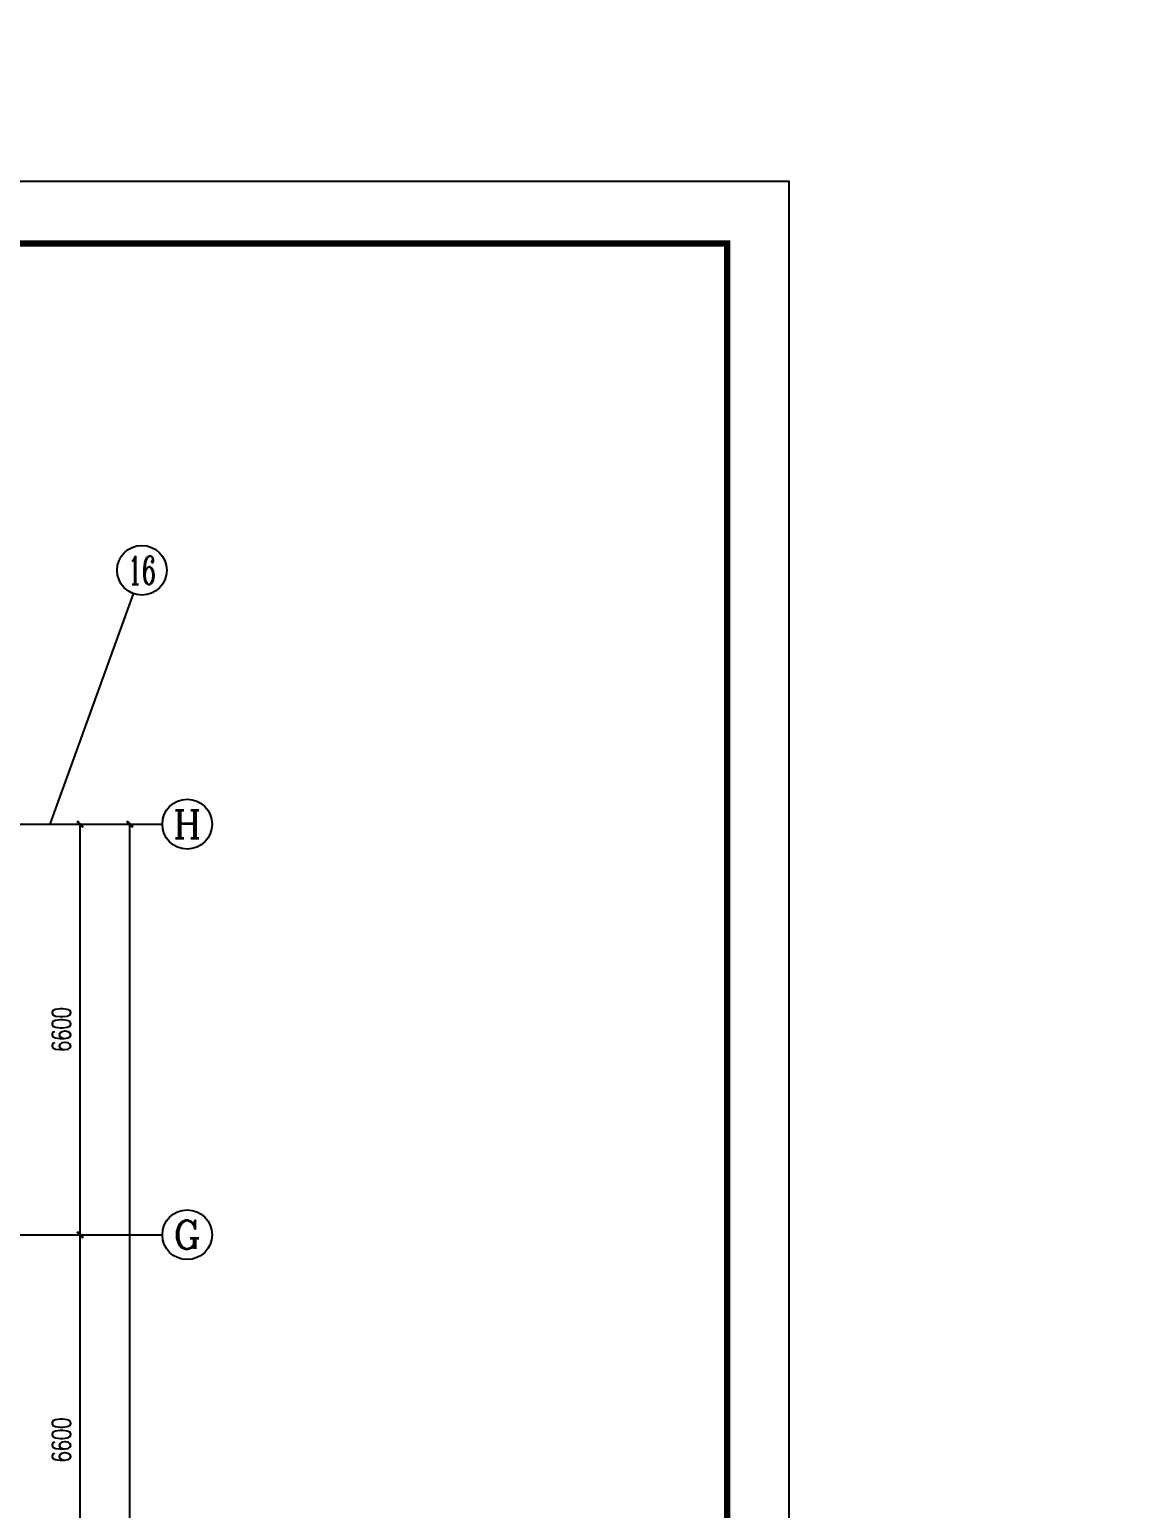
# Model space of a CAD drawing. Extents: x 2166032 to 5302137, y 581493 to 2416206.
# Drawn here: x 2526401 to 2544354, y 1149311 to 1173087 of the extents above; entities that cross this region are included whole.
import ezdxf
from ezdxf.enums import TextEntityAlignment as Align

# ---------------------------------------------------------------- set-up
doc = ezdxf.new("R2010")
doc.units = 0
doc.header["$LTSCALE"] = 1000
doc.header["$MEASUREMENT"] = 0
for name, color, linetype in [('AXIS', 3, 'Continuous'), ('AXIS_TEXT', 7, 'Continuous'), ('PUB_TITLE', 137, 'Continuous')]:
    doc.layers.add(name, color=color, linetype=linetype)
doc.styles.add('_TCH_AXIS', font='complex_.ttf')
doc.styles.add('COMPLEX', font='complex_.ttf')
doc.styles.add('DIM_FONT', font='simplex_.ttf', dxfattribs={"width": 0.7})
doc.dimstyles.new('DIMN', dxfattribs={"dimtxt": 300, "dimasz": 100, "dimexe": 250, "dimexo": 300, "dimgap": 150, "dimtad": 1, "dimdec": 0, "dimzin": 0, "dimdsep": 46, "dimtxsty": 'DIM_FONT', "dimblk": 'ARCHTICK', "dimcen": 0.09, "dimclrt": 7, "dimazin": 2, "dimtfac": 1, "dimtdec": 0, "dimtix": 1, "dimtmove": 2, "dimatfit": 3, "dimldrblk": 'ARCHTICK', "dimfxl": 1, "dimtolj": 1, "dimtzin": 0, "dimarcsym": 0})

# ---------------------------------------------------------------- blocks, each defined once
blk = doc.blocks.new('_ArchTick')
at = {"color": 0, "linetype": 'ByBlock', "const_width": 0.4}
blk.add_lwpolyline([(-0.5, -0.5), (0.5, 0.5)], dxfattribs=at)
blk = doc.blocks.new('*D2843')
at = {"layer": 'AXIS', "color": 0, "lineweight": -2}
for p, q in [((2526765, 1153711), (2527465, 1153711)), ((2527215, 1147111), (2527215, 1153711)), ((2526765, 1147111), (2527465, 1147111))]:
    blk.add_line(p, q, dxfattribs=at)
at = {"layer": 'Defpoints', "color": 0}
for p in [(2526465, 1153711), (2527215, 1153711), (2526465, 1147111)]:
    blk.add_point(p, dxfattribs=at)
at = {"layer": 'AXIS', "color": 0, "lineweight": -2, "xscale": 100, "yscale": 100, "zscale": 100}
for p, rotation in [((2527215, 1153711), 90), ((2527215, 1147111), 270)]:
    blk.add_blockref('_ArchTick', p, dxfattribs=dict(at, rotation=rotation))
at = {"layer": 'AXIS', "color": 7, "insert": (2526913, 1150411), "char_height": 300, "attachment_point": 5, "rotation": 90, "style": 'DIM_FONT'}
blk.add_mtext('\\A1;6600', dxfattribs=at)
blk = doc.blocks.new('*D2844')
at = {"layer": 'AXIS', "color": 0, "lineweight": -2}
for p, q in [((2526765, 1160311), (2527465, 1160311)), ((2527215, 1153711), (2527215, 1160311)), ((2526765, 1153711), (2527465, 1153711))]:
    blk.add_line(p, q, dxfattribs=at)
at = {"layer": 'Defpoints', "color": 0}
for p in [(2526465, 1160311), (2527215, 1160311), (2526465, 1153711)]:
    blk.add_point(p, dxfattribs=at)
at = {"layer": 'AXIS', "color": 0, "lineweight": -2, "xscale": 100, "yscale": 100, "zscale": 100}
for p, rotation in [((2527215, 1160311), 90), ((2527215, 1153711), 270)]:
    blk.add_blockref('_ArchTick', p, dxfattribs=dict(at, rotation=rotation))
at = {"layer": 'AXIS', "color": 7, "insert": (2526913, 1157011), "char_height": 300, "attachment_point": 5, "rotation": 90, "style": 'DIM_FONT'}
blk.add_mtext('\\A1;6600', dxfattribs=at)
blk = doc.blocks.new('*D2845')
at = {"layer": 'AXIS', "color": 0, "lineweight": -2}
for p, q in [((2526765, 1160311), (2528265, 1160311)), ((2528015, 1125011), (2528015, 1160311)), ((2526765, 1125011), (2528265, 1125011))]:
    blk.add_line(p, q, dxfattribs=at)
at = {"layer": 'Defpoints', "color": 0}
for p in [(2526465, 1160311), (2528015, 1160311), (2526465, 1125011)]:
    blk.add_point(p, dxfattribs=at)
at = {"layer": 'AXIS', "color": 0, "lineweight": -2, "xscale": 100, "yscale": 100, "zscale": 100}
for p, rotation in [((2528015, 1160311), 90), ((2528015, 1125011), 270)]:
    blk.add_blockref('_ArchTick', p, dxfattribs=dict(at, rotation=rotation))
at = {"layer": 'AXIS', "color": 7, "insert": (2527713, 1142661), "char_height": 300, "attachment_point": 5, "rotation": 90, "style": 'DIM_FONT'}
blk.add_mtext('\\A1;35300', dxfattribs=at)
blk = doc.blocks.new('_AXISO')
blk.add_circle((0, 0), 0.5)
at = {"layer": 'AXIS_TEXT', "style": 'COMPLEX', "width": 1.171875}
blk.add_attdef('A', text='', height=0.56, dxfattribs=at).set_placement((-0.25, -0.28), (0.25, -0.28), align=Align.FIT)

msp = doc.modelspace()

# ---------------------------------------------------------------- linework, layer by layer
msp.add_circle((2604640.5, 1020101.3), 438608.5)
at = {"layer": 'AXIS'}
for p, q in [((2526734.9, 1160311.3), (2528073, 1164017.7)), ((2525747.6, 1160311.3), (2528537.4, 1160311.3)), ((2525747.6, 1153711.3), (2528537.4, 1153711.3))]:
    msp.add_line(p, q, dxfattribs=at)
msp.add_circle((2528208.8, 1164394), 400, dxfattribs=at)
at = {"layer": 'PUB_TITLE'}
msp.add_lwpolyline([(2433524.2, 1111245.9), (2538624.2, 1111245.9), (2538624.2, 1170645.9), (2433524.2, 1170645.9)], close=True, dxfattribs=at)
at = {"layer": 'PUB_TITLE', "const_width": 100}
msp.add_lwpolyline([(2436024.2, 1112245.9), (2537624.2, 1112245.9), (2537624.2, 1169645.9), (2436024.2, 1169645.9)], close=True, dxfattribs=at)

# ---------------------------------------------------------------- block references
at = {"layer": 'AXIS'}
ref = msp.add_blockref('_AXISO', (2528937.4, 1160311.3), dxfattribs=dict(at, xscale=800, yscale=800, zscale=800))
ref.add_attrib('A', 'H', dxfattribs={"layer": 'AXIS_TEXT', "height": 452.5, "style": '_TCH_AXIS', "width": 0.877353}).set_placement((2528711.1, 1160085.1), (2529163.6, 1160085.1), align=Align.FIT)
ref = msp.add_blockref('_AXISO', (2528937.4, 1153711.3), dxfattribs=dict(at, xscale=800, yscale=800, zscale=800))
ref.add_attrib('A', 'G', dxfattribs={"layer": 'AXIS_TEXT', "height": 452.5, "style": '_TCH_AXIS', "width": 0.914932}).set_placement((2528711.1, 1153485.1), (2529163.6, 1153485.1), align=Align.FIT)

# ---------------------------------------------------------------- texts
at = {"layer": 'AXIS_TEXT', "style": '_TCH_AXIS', "width": 0.597514}
msp.add_text('16', height=452.55, dxfattribs=at).set_placement((2527982.5, 1164167.7), (2528435.1, 1164167.7), align=Align.FIT)

# ---------------------------------------------------------------- dimensions: what is measured, and where the dimension line sits
at = {"layer": 'AXIS'}
for p1, p2, distance, picture, middle in [((2526465.5, 1153711.3), (2526465.5, 1160311.3), -749, '*D2844', (2526913.1, 1157011.3)), ((2526465.5, 1125011.3), (2526465.5, 1160311.3), -1549, '*D2845', (2527713.1, 1142661.3)), ((2526465.5, 1147111.3), (2526465.5, 1153711.3), -749, '*D2843', (2526913.1, 1150411.3))]:
    dim = msp.add_aligned_dim(p1=p1, p2=p2, distance=distance, dimstyle='DIMN', dxfattribs=at)
    dim.commit()
    dim.dimension.update_dxf_attribs({"geometry": picture, "text_midpoint": middle})

doc.saveas('drawing.dxf')
